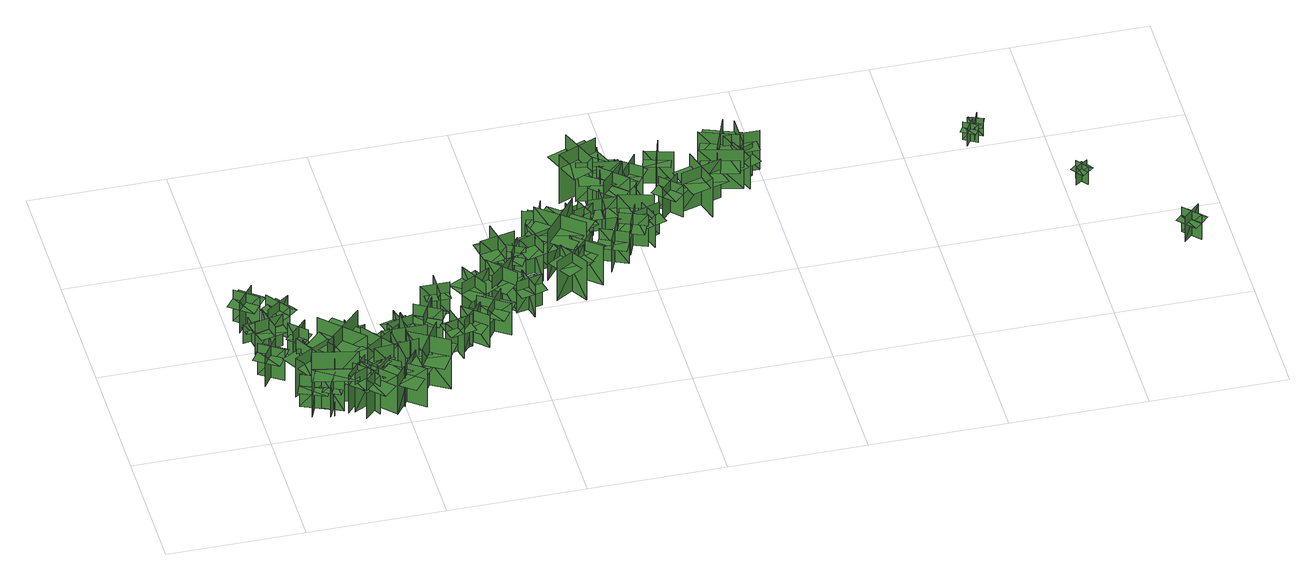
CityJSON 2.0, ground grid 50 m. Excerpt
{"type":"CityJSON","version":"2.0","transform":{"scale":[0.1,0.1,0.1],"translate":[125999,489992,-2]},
"CityObjects":{
"tree1":{"type":"SolitaryVegetationObject","geometry":[{"type":"MultiSurface","lod":"1","boundaries":[[[0,1,2]],[[0,2,3]],[[4,5,6]],[[4,6,7]],[[8,9,10]],[[8,10,11]],[[8,11,12]],[[8,12,13]]]}]},
"tree2":{"type":"SolitaryVegetationObject","geometry":[{"type":"MultiSurface","lod":"1","boundaries":[[[14,15,16]],[[14,16,17]],[[18,19,20]],[[18,20,21]],[[22,23,24]],[[22,24,25]],[[22,25,26]],[[22,26,27]]]}]},
"tree3":{"type":"SolitaryVegetationObject","geometry":[{"type":"MultiSurface","lod":"1","boundaries":[[[28,29,30]],[[28,30,31]],[[32,33,34]],[[32,34,35]],[[36,37,38]],[[36,38,39]],[[36,37,40]],[[36,40,41]]]}]},
"tree4":{"type":"SolitaryVegetationObject","geometry":[{"type":"MultiSurface","lod":"1","boundaries":[[[42,43,44]],[[42,44,45]],[[46,47,48]],[[46,48,49]],[[50,51,52]],[[50,52,53]],[[50,51,54]],[[50,54,55]]]}]},
"tree5":{"type":"SolitaryVegetationObject","geometry":[{"type":"MultiSurface","lod":"1","boundaries":[[[56,57,58]],[[56,58,59]],[[60,61,62]],[[60,62,63]],[[64,65,66]],[[64,66,67]],[[64,67,68]],[[64,68,69]]]}]},
"tree6":{"type":"SolitaryVegetationObject","geometry":[{"type":"MultiSurface","lod":"1","boundaries":[[[70,71,72]],[[70,72,73]],[[74,75,76]],[[74,76,77]],[[78,79,80]],[[78,80,81]],[[78,81,82]],[[78,82,83]]]}]},
"tree7":{"type":"SolitaryVegetationObject","geometry":[{"type":"MultiSurface","lod":"1","boundaries":[[[84,85,86]],[[84,86,87]],[[88,89,90]],[[88,90,91]],[[92,93,94]],[[92,94,95]],[[92,95,96]],[[92,96,97]]]}]},
"tree8":{"type":"SolitaryVegetationObject","geometry":[{"type":"MultiSurface","lod":"1","boundaries":[[[98,99,100]],[[98,100,101]],[[102,103,104]],[[102,104,105]],[[106,107,108]],[[106,108,109]],[[106,109,110]],[[106,110,111]]]}]},
"tree9":{"type":"SolitaryVegetationObject","geometry":[{"type":"MultiSurface","lod":"1","boundaries":[[[112,113,114]],[[112,114,115]],[[116,117,118]],[[116,118,119]],[[120,121,122]],[[120,122,123]],[[120,123,124]],[[120,124,125]]]}]},
"tree10":{"type":"SolitaryVegetationObject","geometry":[{"type":"MultiSurface","lod":"1","boundaries":[[[126,127,128]],[[126,128,129]],[[130,131,132]],[[130,132,133]],[[134,135,136]],[[134,136,137]],[[134,135,138]],[[134,138,139]]]}]},
"tree11":{"type":"SolitaryVegetationObject","geometry":[{"type":"MultiSurface","lod":"1","boundaries":[[[140,141,142]],[[140,142,143]],[[144,145,146]],[[144,146,147]],[[148,149,150]],[[148,150,151]],[[148,151,152]],[[148,152,153]]]}]},
"tree12":{"type":"SolitaryVegetationObject","geometry":[{"type":"MultiSurface","lod":"1","boundaries":[[[154,155,156]],[[154,156,157]],[[158,159,160]],[[158,160,161]],[[162,163,164]],[[162,164,165]],[[162,166,167]],[[162,167,163]]]}]},
"tree13":{"type":"SolitaryVegetationObject","geometry":[{"type":"MultiSurface","lod":"1","boundaries":[[[168,169,170]],[[168,170,171]],[[172,173,174]],[[172,174,175]],[[176,177,178]],[[176,178,179]],[[176,179,180]],[[176,180,181]]]}]},
"tree14":{"type":"SolitaryVegetationObject","geometry":[{"type":"MultiSurface","lod":"1","boundaries":[[[182,183,184]],[[182,184,185]],[[186,187,188]],[[186,188,189]],[[190,191,192]],[[190,192,193]],[[190,193,194]],[[190,194,195]]]}]},
"tree15":{"type":"SolitaryVegetationObject","geometry":[{"type":"MultiSurface","lod":"1","boundaries":[[[196,197,198]],[[196,198,199]],[[200,201,202]],[[200,202,203]],[[204,205,206]],[[204,206,207]],[[204,207,208]],[[204,208,209]]]}]},
"tree16":{"type":"SolitaryVegetationObject","geometry":[{"type":"MultiSurface","lod":"1","boundaries":[[[210,211,212]],[[210,212,213]],[[214,215,216]],[[214,216,217]],[[218,219,220]],[[218,220,221]],[[218,221,222]],[[218,222,223]]]}]},
"tree17":{"type":"SolitaryVegetationObject","geometry":[{"type":"MultiSurface","lod":"1","boundaries":[[[224,225,226]],[[224,226,227]],[[228,229,230]],[[228,230,231]],[[232,233,234]],[[232,234,235]],[[232,235,236]],[[232,236,237]]]}]},
"tree18":{"type":"SolitaryVegetationObject","geometry":[{"type":"MultiSurface","lod":"1","boundaries":[[[238,239,240]],[[238,240,241]],[[242,243,244]],[[242,244,245]],[[246,247,248]],[[246,248,249]],[[246,249,250]],[[246,250,251]]]}]},
"tree19":{"type":"SolitaryVegetationObject","geometry":[{"type":"MultiSurface","lod":"1","boundaries":[[[252,253,254]],[[252,254,255]],[[256,257,258]],[[256,258,259]],[[260,261,262]],[[260,262,263]],[[260,264,265]],[[260,265,261]]]}]},
"tree20":{"type":"SolitaryVegetationObject","geometry":[{"type":"MultiSurface","lod":"1","boundaries":[[[266,267,268]],[[266,268,269]],[[270,271,272]],[[270,272,273]],[[274,275,276]],[[274,276,277]],[[274,275,278]],[[274,278,279]]]}]},
"tree21":{"type":"SolitaryVegetationObject","geometry":[{"type":"MultiSurface","lod":"1","boundaries":[[[280,281,282]],[[280,282,283]],[[284,285,286]],[[284,286,287]],[[288,289,290]],[[288,290,291]],[[288,291,292]],[[288,292,293]]]}]},
"tree22":{"type":"SolitaryVegetationObject","geometry":[{"type":"MultiSurface","lod":"1","boundaries":[[[294,295,296]],[[294,296,297]],[[298,299,300]],[[298,300,301]],[[302,303,304]],[[302,304,305]],[[302,303,306]],[[302,306,307]]]}]},
"tree23":{"type":"SolitaryVegetationObject","geometry":[{"type":"MultiSurface","lod":"1","boundaries":[[[308,309,310]],[[308,310,311]],[[312,313,314]],[[312,314,315]],[[316,317,318]],[[316,318,319]],[[316,317,320]],[[316,320,321]]]}]},
"tree24":{"type":"SolitaryVegetationObject","geometry":[{"type":"MultiSurface","lod":"1","boundaries":[[[322,323,324]],[[322,324,325]],[[326,327,328]],[[326,328,329]],[[330,331,332]],[[330,332,333]],[[330,333,334]],[[330,334,335]]]}]},
"tree25":{"type":"SolitaryVegetationObject","geometry":[{"type":"MultiSurface","lod":"1","boundaries":[[[336,337,338]],[[336,338,339]],[[340,341,342]],[[340,342,343]],[[344,345,346]],[[344,346,347]],[[344,347,348]],[[344,348,349]]]}]},
"tree26":{"type":"SolitaryVegetationObject","geometry":[{"type":"MultiSurface","lod":"1","boundaries":[[[350,351,352]],[[350,352,353]],[[354,355,356]],[[354,356,357]],[[358,359,360]],[[358,360,361]],[[358,359,362]],[[358,362,363]]]}]},
"tree27":{"type":"SolitaryVegetationObject","geometry":[{"type":"MultiSurface","lod":"1","boundaries":[[[364,365,366]],[[364,366,367]],[[368,369,370]],[[368,370,371]],[[372,373,374]],[[372,374,375]],[[372,376,377]],[[372,377,373]]]}]},
"tree28":{"type":"SolitaryVegetationObject","geometry":[{"type":"MultiSurface","lod":"1","boundaries":[[[378,379,380]],[[378,380,381]],[[382,383,384]],[[382,384,385]],[[386,387,388]],[[386,388,389]],[[386,389,390]],[[386,390,391]]]}]},
"tree29":{"type":"SolitaryVegetationObject","geometry":[{"type":"MultiSurface","lod":"1","boundaries":[[[392,393,394]],[[392,394,395]],[[396,397,398]],[[396,398,399]],[[400,401,402]],[[400,402,403]],[[400,403,404]],[[400,404,405]]]}]},
"tree30":{"type":"SolitaryVegetationObject","geometry":[{"type":"MultiSurface","lod":"1","boundaries":[[[406,407,408]],[[406,408,409]],[[410,411,412]],[[410,412,413]],[[414,415,416]],[[414,416,417]],[[414,417,418]],[[414,418,419]]]}]},
"tree31":{"type":"SolitaryVegetationObject","geometry":[{"type":"MultiSurface","lod":"1","boundaries":[[[420,421,422]],[[420,422,423]],[[424,425,426]],[[424,426,427]],[[428,429,430]],[[428,430,431]],[[428,431,432]],[[428,432,433]]]}]},
"tree32":{"type":"SolitaryVegetationObject","geometry":[{"type":"MultiSurface","lod":"1","boundaries":[[[434,435,436]],[[434,436,437]],[[438,439,440]],[[438,440,441]],[[442,443,444]],[[442,444,445]],[[442,443,446]],[[442,446,447]]]}]},
"tree33":{"type":"SolitaryVegetationObject","geometry":[{"type":"MultiSurface","lod":"1","boundaries":[[[448,449,450]],[[448,450,451]],[[452,453,454]],[[452,454,455]],[[456,457,458]],[[456,458,459]],[[456,459,460]],[[456,460,461]]]}]},
"tree34":{"type":"SolitaryVegetationObject","geometry":[{"type":"MultiSurface","lod":"1","boundaries":[[[462,463,464]],[[462,464,465]],[[466,467,468]],[[466,468,469]],[[470,471,472]],[[470,472,473]],[[470,471,474]],[[470,474,475]]]}]},
"tree35":{"type":"SolitaryVegetationObject","geometry":[{"type":"MultiSurface","lod":"1","boundaries":[[[476,477,478]],[[476,478,479]],[[480,481,482]],[[480,482,483]],[[484,485,486]],[[484,486,487]],[[484,488,489]],[[484,489,485]]]}]},
"tree36":{"type":"SolitaryVegetationObject","geometry":[{"type":"MultiSurface","lod":"1","boundaries":[[[490,491,492]],[[490,492,493]],[[494,495,496]],[[494,496,497]],[[498,499,500]],[[498,500,501]],[[498,501,502]],[[498,502,503]]]}]},
"tree37":{"type":"SolitaryVegetationObject","geometry":[{"type":"MultiSurface","lod":"1","boundaries":[[[504,505,506]],[[504,506,507]],[[508,509,510]],[[508,510,511]],[[512,513,514]],[[512,514,515]],[[512,516,517]],[[512,517,513]]]}]},
"tree38":{"type":"SolitaryVegetationObject","geometry":[{"type":"MultiSurface","lod":"1","boundaries":[[[518,519,520]],[[518,520,521]],[[522,523,524]],[[522,524,525]],[[526,527,528]],[[526,528,529]],[[526,530,531]],[[526,531,527]]]}]},
"tree39":{"type":"SolitaryVegetationObject","geometry":[{"type":"MultiSurface","lod":"1","boundaries":[[[532,533,534]],[[532,534,535]],[[536,537,538]],[[536,538,539]],[[540,541,542]],[[540,542,543]],[[540,543,544]],[[540,544,545]]]}]},
"tree40":{"type":"SolitaryVegetationObject","geometry":[{"type":"MultiSurface","lod":"1","boundaries":[[[546,547,548]],[[546,548,549]],[[550,551,552]],[[550,552,553]],[[554,555,556]],[[554,556,557]],[[554,558,559]],[[554,559,555]]]}]},
"tree41":{"type":"SolitaryVegetationObject","geometry":[{"type":"MultiSurface","lod":"1","boundaries":[[[560,561,562]],[[560,562,563]],[[564,565,566]],[[564,566,567]],[[568,569,570]],[[568,570,571]],[[568,571,572]],[[568,572,573]]]}]},
"tree42":{"type":"SolitaryVegetationObject","geometry":[{"type":"MultiSurface","lod":"1","boundaries":[[[574,575,576]],[[574,576,577]],[[578,579,580]],[[578,580,581]],[[582,583,579]],[[582,579,578]],[[584,585,575]],[[584,575,574]],[[574,575,586]],[[574,586,587]],[[574,588,589]],[[574,589,575]]]}]},
"tree43":{"type":"SolitaryVegetationObject","geometry":[{"type":"MultiSurface","lod":"1","boundaries":[[[590,591,592]],[[590,592,593]],[[594,595,596]],[[594,596,597]],[[598,599,600]],[[598,600,601]],[[598,599,602]],[[598,602,603]]]}]},
"tree44":{"type":"SolitaryVegetationObject","geometry":[{"type":"MultiSurface","lod":"1","boundaries":[[[604,605,606]],[[604,606,607]],[[608,609,610]],[[608,610,611]],[[612,613,614]],[[612,614,615]],[[612,613,616]],[[612,616,617]]]}]},
"tree45":{"type":"SolitaryVegetationObject","geometry":[{"type":"MultiSurface","lod":"1","boundaries":[[[618,619,620]],[[618,620,621]],[[622,623,624]],[[622,624,625]],[[626,627,628]],[[626,628,629]],[[626,629,630]],[[626,630,631]]]}]},
"tree46":{"type":"SolitaryVegetationObject","geometry":[{"type":"MultiSurface","lod":"1","boundaries":[[[632,633,634]],[[632,634,635]],[[636,637,638]],[[636,638,639]],[[640,641,642]],[[640,642,643]],[[640,641,644]],[[640,644,645]]]}]},
"tree47":{"type":"SolitaryVegetationObject","geometry":[{"type":"MultiSurface","lod":"1","boundaries":[[[646,647,648]],[[646,648,649]],[[650,651,652]],[[650,652,653]],[[654,655,656]],[[654,656,657]],[[654,657,658]],[[654,658,659]]]}]},
"tree48":{"type":"SolitaryVegetationObject","geometry":[{"type":"MultiSurface","lod":"1","boundaries":[[[660,661,662]],[[660,662,663]],[[664,665,666]],[[664,666,667]],[[668,669,670]],[[668,670,671]],[[668,669,672]],[[668,672,673]]]}]},
"tree49":{"type":"SolitaryVegetationObject","geometry":[{"type":"MultiSurface","lod":"1","boundaries":[[[674,675,676]],[[674,676,677]],[[678,679,680]],[[678,680,681]],[[682,683,684]],[[682,684,685]],[[682,683,686]],[[682,686,687]]]}]},
"tree50":{"type":"SolitaryVegetationObject","geometry":[{"type":"MultiSurface","lod":"1","boundaries":[[[688,689,690]],[[688,690,691]],[[692,693,694]],[[692,694,695]],[[696,697,698]],[[696,698,699]],[[696,697,700]],[[696,700,701]]]}]},
"tree51":{"type":"SolitaryVegetationObject","geometry":[{"type":"MultiSurface","lod":"1","boundaries":[[[702,703,704]],[[702,704,705]],[[706,707,708]],[[706,708,709]],[[710,711,712]],[[710,712,713]],[[710,711,714]],[[710,714,715]]]}]},
"tree52":{"type":"SolitaryVegetationObject","geometry":[{"type":"MultiSurface","lod":"1","boundaries":[[[716,717,718]],[[716,718,719]],[[720,721,722]],[[720,722,723]],[[724,725,726]],[[724,726,727]],[[724,727,728]],[[724,728,729]]]}]},
"tree53":{"type":"SolitaryVegetationObject","geometry":[{"type":"MultiSurface","lod":"1","boundaries":[[[730,731,732]],[[730,732,733]],[[734,735,736]],[[734,736,737]],[[738,739,740]],[[738,740,741]],[[738,742,743]],[[738,743,739]]]}]},
"tree54":{"type":"SolitaryVegetationObject","geometry":[{"type":"MultiSurface","lod":"1","boundaries":[[[744,745,746]],[[744,746,747]],[[748,749,750]],[[748,750,751]],[[752,753,754]],[[752,754,755]],[[752,755,756]],[[752,756,757]]]}]},
"tree55":{"type":"SolitaryVegetationObject","geometry":[{"type":"MultiSurface","lod":"1","boundaries":[[[758,759,760]],[[758,760,761]],[[762,763,764]],[[762,764,765]],[[766,767,768]],[[766,768,769]],[[766,769,770]],[[766,770,771]]]}]},
"tree56":{"type":"SolitaryVegetationObject","geometry":[{"type":"MultiSurface","lod":"1","boundaries":[[[772,773,774]],[[772,774,775]],[[776,777,778]],[[776,778,779]],[[780,781,782]],[[780,782,783]],[[780,783,784]],[[780,784,785]]]}]},
"tree57":{"type":"SolitaryVegetationObject","geometry":[{"type":"MultiSurface","lod":"1","boundaries":[[[786,787,788]],[[786,788,789]],[[790,791,792]],[[790,792,793]],[[794,795,796]],[[794,796,797]],[[794,795,798]],[[794,798,799]]]}]},
"tree58":{"type":"SolitaryVegetationObject","geometry":[{"type":"MultiSurface","lod":"1","boundaries":[[[800,801,802]],[[800,802,803]],[[804,805,806]],[[804,806,807]],[[808,809,810]],[[808,810,811]],[[808,812,813]],[[808,813,809]]]}]},
"tree59":{"type":"SolitaryVegetationObject","geometry":[{"type":"MultiSurface","lod":"1","boundaries":[[[814,815,816]],[[814,816,817]],[[818,819,820]],[[818,820,821]],[[822,823,824]],[[822,824,825]],[[822,825,826]],[[822,826,827]]]}]},
"tree60":{"type":"SolitaryVegetationObject","geometry":[{"type":"MultiSurface","lod":"1","boundaries":[[[828,829,830]],[[828,830,831]],[[832,833,834]],[[832,834,835]],[[836,837,838]],[[836,838,839]],[[836,839,840]],[[836,840,841]]]}]},
"tree61":{"type":"SolitaryVegetationObject","geometry":[{"type":"MultiSurface","lod":"1","boundaries":[[[842,843,844]],[[842,844,845]],[[846,847,848]],[[846,848,849]],[[850,851,852]],[[850,852,853]],[[850,853,854]],[[850,854,855]]]}]},
"tree62":{"type":"SolitaryVegetationObject","geometry":[{"type":"MultiSurface","lod":"1","boundaries":[[[856,857,858]],[[856,858,859]],[[860,861,862]],[[860,862,863]],[[864,865,866]],[[864,866,867]],[[864,865,868]],[[864,868,869]]]}]}
},
"vertices":[
[109,386,11],[54,303,11],[54,303,149],[109,386,149],[44,373,11],[127,318,11],[127,318,149],[44,373,149],[44,373,111],[16,331,111],[99,277,111],[127,318,111],[154,360,111],[71,415,111],
[97,560,12],[36,551,12],[36,551,94],[97,560,94],[62,586,12],[71,525,12],[71,525,94],[62,586,94],[63,579,63],[38,576,63],[44,533,63],[69,536,63],[95,540,63],[88,583,63],
[144,175,6],[242,134,6],[242,134,147],[144,175,147],[172,108,6],[213,206,6],[213,206,147],[172,108,147],[143,172,99],[241,131,99],[261,180,99],[163,221,99],[224,92,99],[127,132,99],
[63,482,12],[166,506,12],[166,506,153],[63,482,153],[125,444,12],[101,547,12],[101,547,153],[125,444,153],[64,478,106],[167,502,106],[155,554,106],[52,530,106],[177,461,106],[74,437,106],
[99,689,10],[39,610,10],[39,610,149],[99,689,149],[33,680,10],[113,620,10],[113,620,149],[33,680,149],[33,680,110],[3,641,110],[83,581,110],[113,620,110],[143,660,110],[63,720,110],
[255,236,9],[157,212,9],[157,212,118],[255,236,118],[193,272,9],[217,175,9],[217,175,118],[193,272,118],[194,268,88],[152,258,88],[173,168,88],[216,179,88],[258,189,88],[237,279,88],
[278,302,9],[142,223,9],[142,223,180],[278,302,180],[170,330,9],[248,193,9],[248,193,180],[170,330,180],[173,324,132],[113,290,132],[185,165,132],[245,199,132],[304,233,132],[232,359,132],
[287,110,9],[214,145,9],[214,145,148],[287,110,148],[269,161,9],[269,161,148],[234,88,148],[234,88,9],[268,158,103],[238,173,103],[209,114,103],[240,99,103],[270,84,103],[299,143,103],
[167,306,11],[247,317,11],[247,317,150],[167,306,150],[209,273,11],[209,273,150],[199,354,150],[199,354,11],[209,276,105],[243,281,105],[234,345,105],[200,341,105],[167,337,105],[175,272,105],
[190,188,7],[351,153,7],[351,153,226],[190,188,226],[250,94,7],[286,255,7],[286,255,226],[250,94,226],[189,183,153],[349,148,153],[367,228,153],[207,264,153],[335,83,153],[174,118,153],
[178,401,9],[233,460,9],[233,460,149],[178,401,149],[232,403,9],[232,403,149],[172,458,149],[172,458,9],[230,405,104],[253,430,104],[205,474,104],[182,449,104],[159,424,104],[206,380,104],
[136,625,8],[199,539,8],[199,539,149],[136,625,149],[124,542,8],[209,605,8],[209,605,149],[124,542,149],[141,618,112],[199,539,112],[232,564,112],[175,643,112],[107,593,112],[165,514,112],
[380,188,8],[299,97,8],[299,97,177],[380,188,177],[299,183,8],[390,102,8],[390,102,177],[299,183,177],[299,183,130],[258,138,130],[349,57,130],[390,102,130],[430,148,130],[339,229,130],
[353,255,9],[275,232,9],[275,232,149],[353,255,149],[306,281,9],[306,281,149],[328,203,149],[328,203,9],[306,278,104],[274,268,104],[292,206,104],[324,215,104],[357,225,104],[339,287,104],
[348,174,7],[403,65,7],[403,65,177],[348,174,177],[323,97,7],[431,152,7],[431,152,177],[323,97,177],[323,97,129],[350,43,129],[459,98,129],[431,152,129],[404,206,129],[295,151,129],
[401,379,3],[260,237,3],[260,237,221],[401,379,221],[257,377,3],[400,236,3],[400,236,221],[257,377,221],[263,371,160],[202,309,160],[333,180,160],[394,242,160],[456,304,160],[325,434,160],
[464,163,7],[352,53,7],[352,53,178],[464,163,178],[352,163,7],[462,51,7],[462,51,178],[352,163,178],[356,159,130],[307,110,130],[409,7,130],[458,55,130],[507,104,130],[406,207,130],
[332,370,8],[430,390,8],[430,390,146],[332,370,146],[388,333,8],[367,431,8],[367,431,146],[388,333,146],[388,333,108],[436,343,108],[416,441,108],[367,431,108],[319,421,108],[339,323,108],
[519,268,5],[386,170,5],[386,170,224],[519,268,224],[389,286,5],[488,153,5],[488,153,224],[389,286,224],[507,259,167],[386,170,167],[425,117,167],[546,207,167],[469,312,167],[347,222,167],
[498,89,4],[481,253,4],[481,253,224],[498,89,224],[568,176,4],[405,159,4],[405,159,224],[568,176,224],[503,90,150],[486,254,150],[404,245,150],[421,81,150],[552,260,150],[569,97,150],
[446,161,6],[571,66,6],[571,66,176],[446,161,176],[462,50,6],[558,175,6],[558,175,176],[462,50,176],[466,55,129],[521,13,129],[609,128,129],[554,170,129],[499,212,129],[411,97,129],
[616,244,5],[452,246,5],[452,246,224],[616,244,224],[537,324,5],[536,159,5],[536,159,224],[537,324,224],[616,250,151],[452,251,151],[451,169,151],[615,167,151],[452,317,151],[617,316,151],
[676,143,4],[535,228,4],[535,228,223],[676,143,223],[649,251,4],[564,111,4],[564,111,223],[649,251,223],[679,147,150],[538,232,150],[495,162,150],[636,77,150],[572,289,150],[713,204,150],
[569,343,9],[542,439,9],[542,439,147],[569,343,147],[602,401,9],[506,374,9],[506,374,147],[602,401,147],[602,401,109],[588,449,109],[492,421,109],[506,374,109],[520,326,109],[616,353,109],
[573,458,8],[581,395,8],[581,395,117],[573,458,117],[547,425,8],[547,425,117],[610,433,117],[610,433,8],[550,425,82],[553,399,82],[603,405,82],[600,431,82],[597,458,82],[546,451,82],
[617,449,12],[709,397,12],[709,397,153],[617,449,153],[636,380,12],[688,472,12],[688,472,153],[636,380,153],[615,446,106],[707,394,106],[733,440,106],[641,492,106],[686,357,106],[594,409,106],
[805,352,7],[702,325,7],[702,325,148],[805,352,148],[732,394,7],[759,291,7],[759,291,148],[732,394,148],[796,350,112],[702,325,112],[713,285,112],[807,309,112],[786,390,112],[692,366,112],
[770,543,9],[665,544,9],[665,544,148],[770,543,148],[723,590,9],[723,590,148],[722,486,148],[722,486,9],[723,590,104],[679,591,104],[678,507,104],[722,507,104],[766,506,104],[767,590,104],
[768,322,11],[844,406,11],[844,406,152],[768,322,152],[858,326,11],[774,402,11],[774,402,152],[858,326,152],[779,321,106],[818,287,106],[893,372,106],[853,407,106],[814,441,106],[739,356,106],
[802,492,9],[909,549,9],[909,549,178],[802,492,178],[879,468,9],[822,576,9],[822,576,178],[879,468,178],[879,468,130],[933,496,130],[876,604,130],[822,576,130],[768,547,130],[825,440,130],
[932,463,11],[859,357,11],[859,357,151],[932,463,151],[842,446,11],[948,372,11],[948,372,151],[842,446,151],[846,443,112],[814,396,112],[911,329,112],[943,375,112],[976,421,112],[878,489,112],
[910,497,10],[1003,586,10],[1003,586,183],[910,497,183],[998,495,10],[908,588,10],[908,588,183],[998,495,183],[913,494,125],[1006,583,125],[961,630,125],[868,540,125],[1042,546,125],[949,456,125],
[994,485,11],[1090,508,11],[1090,508,149],[994,485,149],[1050,450,11],[1027,547,11],[1027,547,149],[1050,450,149],[1050,450,111],[1098,462,111],[1075,559,111],[1027,547,111],[978,535,111],[1002,438,111],
[1042,718,11],[915,691,11],[915,691,184],[1042,718,184],[968,766,11],[995,639,11],[995,639,184],[968,766,184],[1041,722,126],[914,695,126],[928,632,126],[1054,659,126],[903,746,126],[1030,773,126],
[1053,715,13],[1014,639,13],[1014,639,155],[1053,715,155],[991,694,13],[1067,655,13],[1067,655,155],[991,694,155],[991,694,108],[1067,655,108],[1088,697,108],[1012,736,108],[970,652,108],[1046,614,108],
[1126,635,11],[1089,751,11],[1089,751,181],[1126,635,181],[1164,706,11],[1048,670,11],[1048,670,181],[1164,706,181],[1164,706,133],[1146,764,133],[1029,728,133],[1048,670,133],[1066,612,133],[1182,648,133],
[1147,525,7],[1258,592,7],[1258,592,179],[1147,525,179],[1247,501,7],[1180,612,7],[1180,612,179],[1247,501,179],[1156,531,135],[1258,592,135],[1231,636,135],[1130,574,135],[1183,487,135],[1285,548,135],
[1180,900,7],[1145,800,7],[1145,800,148],[1180,900,148],[1105,863,7],[1205,828,7],[1205,828,148],[1105,863,148],[1177,892,112],[1145,800,112],[1185,786,112],[1217,878,112],[1137,905,112],[1105,813,112],
[1141,637,9],[1267,793,9],[1267,793,226],[1141,637,226],[1283,653,9],[1128,780,9],[1128,780,226],[1283,653,226],[1277,658,166],[1332,726,166],[1189,843,166],[1134,775,166],[1079,707,166],[1221,590,166],
[1220,560,7],[1305,658,7],[1305,658,180],[1220,560,180],[1322,568,7],[1224,653,7],[1224,653,180],[1322,568,180],[1227,568,135],[1305,658,135],[1266,692,135],[1188,602,135],[1266,534,135],[1344,624,135],
[1298,885,13],[1279,937,13],[1279,937,90],[1298,885,90],[1314,918,13],[1262,899,13],[1262,899,90],[1314,918,90],[1314,918,68],[1304,944,68],[1252,925,68],[1262,899,68],[1272,873,68],[1324,893,68],
[1280,812,82],[1351,839,82],[1337,876,83],[1265,849,83],[1300,861,82],[1328,790,82],[1332,791,153],[1305,863,153],[1305,863,12],[1332,791,12],[1281,809,12],[1352,836,12],[1351,839,153],[1280,812,153],[1293,776,83],[1365,803,83],
[1436,655,12],[1340,699,12],[1340,699,153],[1436,655,153],[1411,723,12],[1367,626,12],[1367,626,153],[1411,723,153],[1438,658,106],[1341,702,106],[1319,654,106],[1416,610,106],[1359,741,106],[1455,697,106],
[1391,908,11],[1387,802,11],[1387,802,152],[1391,908,152],[1339,859,11],[1444,854,11],[1444,854,152],[1339,859,152],[1388,908,105],[1384,802,105],[1437,800,105],[1441,906,105],[1341,804,105],[1345,909,105],
[1425,1098,9],[1282,1039,9],[1282,1039,224],[1425,1098,224],[1330,1138,9],[1389,995,9],[1389,995,224],[1330,1138,224],[1330,1138,164],[1259,1108,164],[1318,965,164],[1389,995,164],[1461,1024,164],[1402,1167,164],
[1491,799,11],[1452,701,11],[1452,701,152],[1491,799,152],[1425,770,11],[1523,731,11],[1523,731,152],[1425,770,152],[1488,800,105],[1449,702,105],[1498,682,105],[1537,781,105],[1409,718,105],[1448,816,105],
[1430,1095,13],[1404,940,13],[1404,940,184],[1430,1095,184],[1339,1029,13],[1494,1003,13],[1494,1003,184],[1339,1029,184],[1345,1028,136],[1334,960,136],[1477,936,136],[1488,1004,136],[1499,1072,136],[1357,1095,136],
[1405,993,11],[1499,905,11],[1499,905,184],[1405,993,184],[1408,906,11],[1496,1000,11],[1496,1000,184],[1408,906,184],[1402,990,126],[1497,902,126],[1541,950,126],[1446,1038,126],[1461,864,126],[1366,952,126],
[1487,750,10],[1516,876,10],[1516,876,183],[1487,750,183],[1561,797,10],[1436,826,10],[1436,826,183],[1561,797,183],[1491,749,125],[1520,875,125],[1457,890,125],[1428,764,125],[1571,863,125],[1542,737,125],
[1576,790,11],[1476,757,11],[1476,757,152],[1576,790,152],[1512,822,11],[1545,722,11],[1545,722,152],[1512,822,152],[1575,793,104],[1475,761,104],[1491,710,104],[1591,742,104],[1462,801,104],[1562,834,104],
[1567,992,13],[1481,1053,13],[1481,1053,154],[1567,992,154],[1555,1063,13],[1493,977,13],[1493,977,154],[1555,1063,154],[1569,995,107],[1483,1056,107],[1452,1013,107],[1538,952,107],[1508,1091,107],[1594,1030,107],
[1676,932,10],[1606,862,10],[1606,862,149],[1676,932,149],[1610,932,10],[1680,862,10],[1680,862,149],[1610,932,149],[1610,932,110],[1575,897,110],[1645,827,110],[1680,862,110],[1716,897,110],[1645,967,110],
[1692,1046,11],[1590,1076,11],[1590,1076,152],[1692,1046,152],[1652,1120,11],[1622,1018,11],[1622,1018,152],[1652,1120,152],[1684,1049,115],[1590,1076,115],[1578,1036,115],[1672,1009,115],[1696,1089,115],[1602,1117,115],
[1734,990,8],[1778,839,8],[1778,839,179],[1734,990,179],[1681,891,8],[1832,936,8],[1832,936,179],[1681,891,179],[1687,893,131],[1706,827,131],[1845,868,131],[1826,934,131],[1806,1000,131],[1667,959,131],
[1919,963,11],[1766,1001,11],[1766,1001,182],[1919,963,182],[1860,1059,11],[1822,906,11],[1822,906,182],[1860,1059,182],[1859,1053,135],[1792,1069,135],[1757,929,135],[1824,912,135],[1891,896,135],[1925,1036,135],
[1937,1041,12],[1789,1095,12],[1789,1095,183],[1937,1041,183],[1889,1142,12],[1834,994,12],[1834,994,183],[1889,1142,183],[1886,1136,136],[1822,1160,136],[1772,1024,136],[1837,1000,136],[1901,977,136],[1951,1112,136],
[1966,1024,12],[1868,985,12],[1868,985,153],[1966,1024,153],[1900,1052,12],[1940,954,12],[1940,954,153],[1900,1052,153],[1965,1028,105],[1867,988,105],[1887,939,105],[1985,978,105],[1851,1028,105],[1949,1067,105],
[1999,1055,8],[1869,1054,8],[1869,1054,181],[1999,1055,181],[1926,1127,8],[1926,997,8],[1926,997,181],[1926,1127,181],[1988,1055,136],[1869,1054,136],[1870,1003,136],[1988,1004,136],[1988,1106,136],[1869,1106,136],
[2752,1036,22],[2722,989,22],[2722,989,99],[2752,1036,99],[2716,1028,22],[2763,999,22],[2763,999,99],[2716,1028,99],[2716,1028,77],[2701,1005,77],[2748,975,77],[2763,999,77],[2777,1022,77],[2730,1052,77],
[2755,1014,23],[2775,1066,23],[2775,1066,100],[2755,1014,100],[2789,1029,23],[2737,1049,23],[2737,1049,100],[2789,1029,100],[2789,1029,78],[2799,1055,78],[2747,1075,78],[2737,1049,78],[2727,1023,78],[2779,1003,78],
[3083,734,13],[3038,702,13],[3038,702,90],[3083,734,90],[3046,740,13],[3079,695,13],[3079,695,90],[3046,740,90],[3046,740,68],[3024,724,68],[3057,679,68],[3079,695,68],[3101,712,68],[3069,756,68],
[3330,363,16],[3387,304,16],[3387,304,125],[3330,363,125],[3329,307,16],[3389,364,16],[3389,364,125],[3329,307,125],[3328,361,89],[3385,302,89],[3415,331,89],[3358,390,89],[3361,279,89],[3304,338,89]
]}
